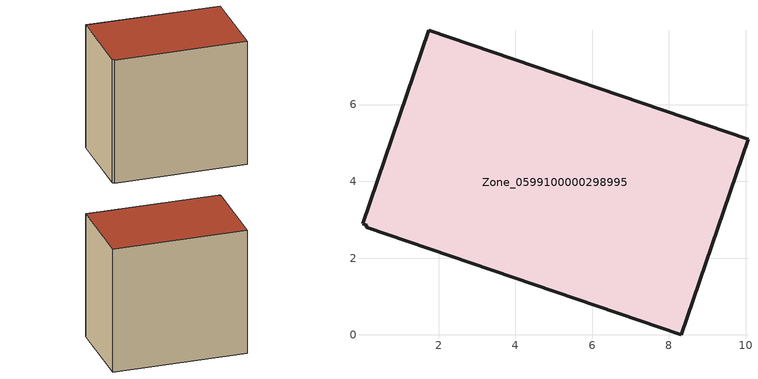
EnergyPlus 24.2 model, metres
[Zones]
Zone_0599100000298995
 floor ground (C_G): 0.02,2.89 1.74,7.94 10.06,5.09 8.32,0 0.12,2.8 0.13,2.85 z0
 wall outside (C_F): 10.06,5.09 1.74,7.94 0.02,2.89 0.13,2.85 0.12,2.8 8.32,0 10.06,5.09 z0:8.44
 roof outside (C_R): 1.74,7.94 0.02,2.89 0.13,2.85 0.12,2.8 8.32,0 10.06,5.09 z8.44
[BUILDING]
Pand.0599100000298995: North Axis=0; Terrain=City; Loads Convergence Tolerance Value=0.04; Temperature Convergence Tolerance Value=0.4; Solar Distribution=FullExterior; Maximum Number of Warmup Days=25; Minimum Number of Warmup Days=1
[Site:Location]
Rotterdam.The.Hague.AP_ZH_NLD Design_Conditions: Latitude=51.96; Longitude=4.45; Time Zone=1; Elevation=-4.5
[SITE:GROUNDTEMPERATURE:BUILDINGSURFACE]
18, 18, 18, 18, 18, 18, 18, 18, 18, 18, 18, 18
[MATERIAL] Thermal Absorptance=0.9; Solar Absorptance=0.7; Visible Absorptance=0.7
Name | Roughness | Thickness | Conductivity | Density | Specific Heat
G.TI.1975-1991 | MediumSmooth | 0.15 | 0.288461 | 540 | 1210
F.TI.1975-1991 | Rough | 0.3 | 0.230769 | 1920 | 840
R.TI.1975-1991 | MediumRough | 0.2 | 0.153846 | 1500 | 1000
[CONSTRUCTION]
C_G: G.TI.1975-1991
C_F: F.TI.1975-1991
C_R: R.TI.1975-1991
[ZONE]
Zone_0599100000298995: Type=1; Multiplier=1; Ceiling Height=Autocalculate; Volume=Autocalculate; Floor Area=autocalculate; Part of Total Floor Area=Yes
[ZONEINFILTRATION:DESIGNFLOWRATE]
Infil_Zone_0599100000298995: Zone or ZoneList or Space or SpaceList=Zone_0599100000298995; Schedule=AlwaysOn; Design Flow Rate Calculation Method=Flow/Area; Flow Rate per Floor Area=0.003; Constant Term Coefficient=1; Temperature Term Coefficient=0; Velocity Term Coefficient=0; Velocity Squared Term Coefficient=0
[HVACTEMPLATE:ZONE:IDEALLOADSAIRSYSTEM]
Zone_0599100000298995: Maximum Heating Supply Air Temperature=50; Minimum Cooling Supply Air Temperature=13; Maximum Heating Supply Air Humidity Ratio=0.0156; Minimum Cooling Supply Air Humidity Ratio=0.0077; Heating Limit=NoLimit; Cooling Limit=NoLimit; Dehumidification Control Type=ConstantSensibleHeatRatio; Cooling Sensible Heat Ratio=0.7; Dehumidification Setpoint=60; Humidification Control Type=None; Humidification Setpoint=30; Outdoor Air Method=None; Outdoor Air Flow Rate per Person=0.00944; Outdoor Air Flow Rate per Zone Floor Area=0; Outdoor Air Flow Rate per Zone=0; Demand Controlled Ventilation Type=None; Outdoor Air Economizer Type=NoEconomizer; Heat Recovery Type=None; Sensible Heat Recovery Effectiveness=0.7; Latent Heat Recovery Effectiveness=0.65
[ZONECONTROL:THERMOSTAT]
ThermostatControl_Zone_0599100000298995: Zone or ZoneList=Zone_0599100000298995; Control Type Schedule=DualSetpointControlType; Control 1=Thermostat_Zone_0599100000298995; Temperature Difference Between Cutout And Setpoint=0
[THERMOSTATSETPOINT:DUALSETPOINT]
Thermostat_Zone_0599100000298995: Heating Setpoint Temperature Schedule=HeatingSetpoint_Zone_0599100000298995; Cooling Setpoint Temperature Schedule=CoolingSetpoint_Zone_0599100000298995
[SCHEDULE:COMPACT]
HeatingSetpoint_Zone_0599100000298995: Through: 12/31, For: AllDays, Until: 24:00, 21
CoolingSetpoint_Zone_0599100000298995: Through: 12/31, For: AllDays, Until: 24:00, 24
DualSetpointControlType: Through: 12/31, For: AllDays, Until: 24:00, 4
AlwaysOn: Through: 12/31, For: AllDays, Until: 24:00, 1
